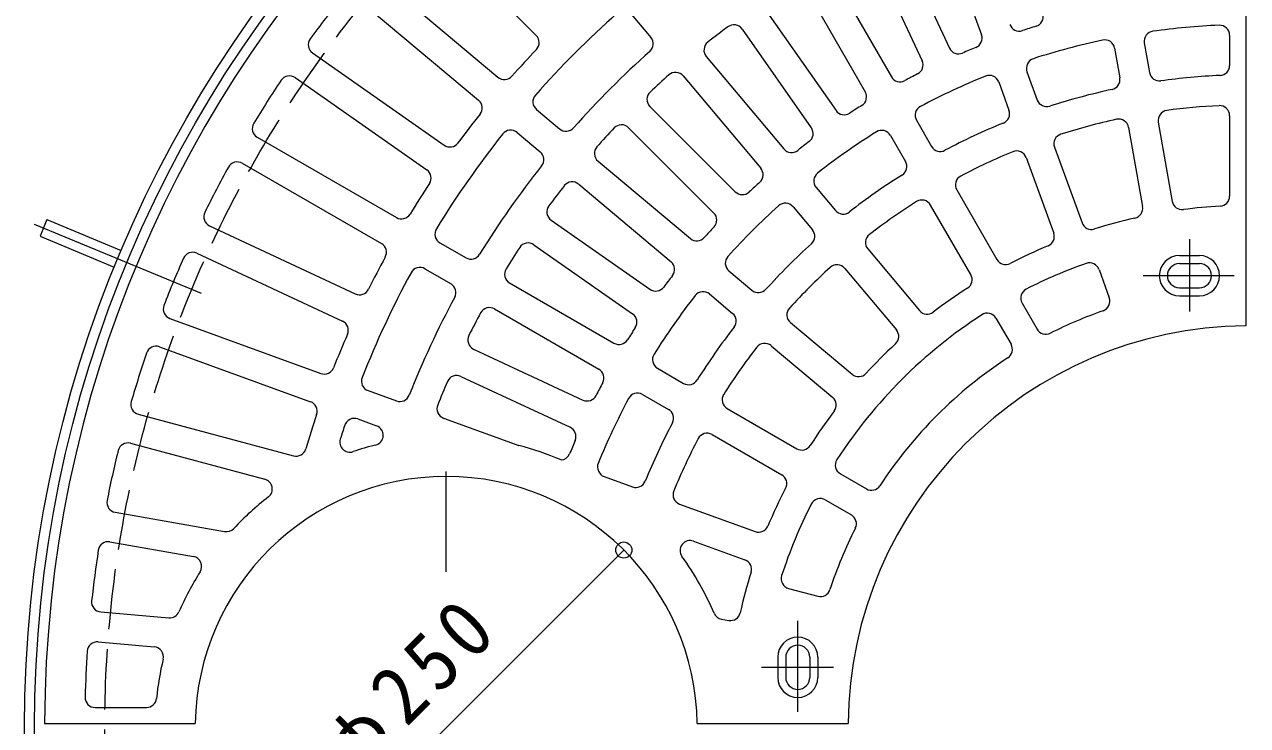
# Model space of a CAD drawing. Units: millimetres at full size, sheet at 1:10; details may follow other scales. Extents: x -1674 to 1760, y -1368 to 1200.
# Drawn here: x -1486 to -877, y 506 to 855 of the extents above; entities that cross this region are included whole.
import ezdxf

# ---------------------------------------------------------------- set-up
doc = ezdxf.new("R2010")
doc.units = ezdxf.units.MM
doc.header["$LTSCALE"] = 10
doc.header["$PDMODE"] = 32
doc.header["$PDSIZE"] = 8
for name, pattern in [('CHAIN1', [8, 5, -1, 1, -1]), ('CHAIN2', [12, 9, -1, 1, -1]), ('DASHED3', [4, 3, -1])]:
    doc.linetypes.add(name, pattern=pattern)
for name, color, linetype, lineweight in [('0-1', 2, 'Continuous', 18), ('0-2', 3, 'Continuous', 18), ('0-4', 7, 'Continuous', 18)]:
    doc.layers.add(name, color=color, linetype=linetype, lineweight=lineweight)
doc.styles.add('ＭＳ ゴシック', font='')
doc.styles.get('ＭＳ ゴシック').set_extended_font_data('MS Gothic')

msp = doc.modelspace()

# ---------------------------------------------------------------- linework, layer by layer
at = {"layer": '0-1', "linetype": 'CHAIN2'}
msp.add_line((-1481.07, 755.95), (-1393.04, 719.49), dxfattribs=at)
at = {"layer": '0-1'}
for p, q in [((-1474.67, 758.17), (-1478.11, 749.86)), ((-1474.67, 758.17), (-1437.72, 742.87)), ((-1478.11, 749.86), (-1441.16, 734.55))]:
    msp.add_line(p, q, dxfattribs=at)
for radius in [610, 605]:
    msp.add_circle((-875.87, 505.27), radius, dxfattribs=at)
at = {"layer": '0-1', "linetype": 'DASHED3'}
msp.add_circle((-875.87, 505.27), 570, dxfattribs=at)
at = {"layer": '0-2'}
for p, q in [((-877.87, 1105.27), (-877.87, 705.26)), ((-1287.67, 906.46), (-1231.08, 849.88)), ((-1029.93, 906.61), (-1009.4, 850.2)), ((-1050.73, 898), (-1025.36, 843.59)), ((-1064.32, 891.66), (-1038.95, 837.25)), ((-1311.42, 880.54), (-1250.12, 829.1)), ((-1084.29, 881.26), (-1054.27, 829.28)), ((-1097.28, 873.76), (-1067.26, 821.77)), ((-1321.06, 869.04), (-1259.76, 817.61)), ((-1183.62, 860.37), (-1173.98, 848.87)), ((-1116.26, 861.67), (-1081.83, 812.49)), ((-1128.55, 853.06), (-1094.12, 803.89)), ((-885.87, 849.96), (-885.87, 834.94)), ((-1342.47, 841.15), (-1276.92, 795.25)), ((-943.13, 843.52), (-940.52, 828.73)), ((-928.36, 846.12), (-925.75, 831.34)), ((-1146.41, 839.36), (-1107.82, 793.37)), ((-1351.07, 828.86), (-1285.52, 782.96)), ((-1157.9, 829.72), (-1119.31, 783.73)), ((-986.75, 831.83), (-981.61, 817.72)), ((-1000.84, 826.7), (-995.71, 812.59)), ((-1230.96, 813.03), (-1219.47, 803.38)), ((-1174.5, 814.51), (-1132.05, 772.06)), ((-885.87, 809.92), (-885.87, 769.86)), ((-1185.1, 803.9), (-1142.65, 761.45)), ((-1041.76, 807.61), (-1034.26, 794.61)), ((-936.18, 804.09), (-929.23, 764.66)), ((-921.41, 806.7), (-914.45, 767.27)), ((-1369.97, 799.2), (-1300.67, 759.19)), ((-1240.61, 801.53), (-1229.11, 791.89)), ((-1054.75, 800.11), (-1047.25, 787.11)), ((-973.05, 794.21), (-959.36, 756.59)), ((-1377.47, 786.21), (-1308.17, 746.2)), ((-1200.31, 787.3), (-1154.33, 748.72)), ((-987.15, 789.08), (-973.46, 751.46)), ((-1209.95, 775.81), (-1163.97, 737.23)), ((-1091.74, 774.21), (-1082.09, 762.71)), ((-1021.75, 772.95), (-1001.73, 738.27)), ((-1103.23, 764.57), (-1093.58, 753.07)), ((-1014.72, 730.77), (-1034.74, 765.44)), ((-1223.66, 757.95), (-1174.48, 723.52)), ((-1393.71, 755.02), (-1321.18, 721.2)), ((-1279.01, 746.69), (-1266.01, 739.18)), ((-1232.26, 745.66), (-1183.09, 711.23)), ((-1066.01, 743.55), (-1040.28, 712.88)), ((-1400.04, 741.42), (-1327.52, 707.6)), ((-910.87, 740.26), (-900.87, 740.26)), ((-1286.51, 733.69), (-1273.51, 726.19)), ((-1135.16, 732.64), (-1123.66, 722.99)), ((-1077.5, 733.9), (-1051.77, 703.23)), ((-950.9, 733.35), (-945.77, 719.25)), ((-910.87, 736.26), (-900.87, 736.26)), ((-1244.35, 726.68), (-1192.37, 696.66)), ((-1144.8, 721.15), (-1133.31, 711.5)), ((-910.87, 724.26), (-900.87, 724.26)), ((-910.87, 720.26), (-900.87, 720.26)), ((-1251.85, 713.69), (-1199.87, 683.67)), ((-989.21, 716.59), (-981.7, 703.58)), ((-1413.5, 708.94), (-1338.3, 681.57)), ((-1104.5, 706.91), (-1073.83, 681.17)), ((-1002.2, 709.09), (-994.69, 696.08)), ((-1418.63, 694.84), (-1343.44, 667.47)), ((-1114.14, 695.41), (-1083.47, 669.68)), ((-1262.25, 693.72), (-1207.84, 668.35)), ((-1170.7, 684.16), (-1157.7, 676.65)), ((-1268.59, 680.12), (-1214.18, 654.76)), ((-1314.81, 673.01), (-1300.7, 667.88)), ((-1178.2, 671.16), (-1165.2, 663.66)), ((-1136.04, 664.14), (-1101.36, 644.12)), ((-1429.21, 661.3), (-1351.91, 640.59)), ((-1319.93, 658.92), (-1310.53, 655.49)), ((-1277.2, 659.33), (-1239.79, 645.71)), ((-1433.09, 646.81), (-1366.18, 628.88)), ((-1143.54, 651.15), (-1108.86, 631.13)), ((-1197.29, 630.24), (-1183.18, 625.11)), ((-1079.68, 631.61), (-1066.67, 624.09)), ((-1159.67, 616.55), (-1122.05, 602.86)), ((-1087.18, 618.61), (-1074.18, 611.1)), ((-1440.7, 612.48), (-1386.23, 602.88)), ((-1443.3, 597.71), (-1401.77, 590.39)), ((-1152.76, 598.07), (-1127.18, 588.76)), ((-1105.44, 574.55), (-1090.93, 570.66)), ((-1447.89, 562.85), (-1413.96, 559.88)), ((-1138.79, 559.25), (-1135.25, 558.62)), ((-1449.2, 547.9), (-1421.25, 545.46)), ((-1110.86, 540.27), (-1110.86, 530.27)), ((-1106.86, 540.27), (-1106.86, 530.27)), ((-1094.86, 540.27), (-1094.86, 530.27)), ((-1090.86, 540.27), (-1090.86, 530.27)), ((-1450.67, 515.27), (-1425.12, 515.27)), ((-1475.87, 507.27), (-1400.85, 507.27)), ((-1150.89, 507.27), (-1075.86, 507.27))]:
    msp.add_line(p, q, dxfattribs=at)
at = {"layer": '0-2', "linetype": 'CHAIN1'}
for p, q in [((-905.87, 748.4), (-905.87, 712.47)), ((-883.67, 730.26), (-928.97, 730.26)), ((-1275.87, 582.82), (-1275.87, 639.99)), ((-1100.86, 513.07), (-1100.86, 558.36)), ((-1119, 535.27), (-1083.07, 535.27))]:
    msp.add_line(p, q, dxfattribs=at)
at = {"layer": '0-2'}
for centre, radius, start, end in [((-875.87, 505.27), 600, 90.19098, 179.80899), ((-875.87, 505.27), 580, 141.24565, 143.75435), ((-875.87, 505.28), 475, 131.52402, 138.47601), ((-983.66, 859.24), 5, 286.93634, 14.99983), ((-875.87, 505.28), 435, 126.66583, 128.33421), ((-1132.65, 850.19), 5, 34.99983, 126.66812), ((-990.6, 857.05), 5, 200.00049, 288.06456), ((-875.87, 505.28), 365, 106.93607, 108.06396), ((-875.87, 505.28), 350, 92.49117, 97.92355), ((-890.87, 849.96), 5, 0, 92.49042), ((-1339.6, 845.24), 5, 143.75513, 234.99983), ((-1234.62, 846.34), 5, 316.44641, 44.99973), ((-1177.81, 845.66), 5, 311.57224, 39.99883), ((-1142.58, 842.57), 5, 128.33681, 220.00049), ((-1014.09, 848.49), 5, 291.93671, 20.00015), ((-875.87, 505.28), 350, 102.07642, 107.92355), ((-948.05, 842.65), 5, 9.99883, 102.07407), ((-923.43, 846.99), 5, 97.92506, 190.00148), ((-875.87, 505.28), 490, 136.44701, 138.55299), ((-875.87, 505.28), 450, 131.57434, 138.42577), ((-1020.82, 845.71), 5, 204.99973, 293.06215), ((-875.87, 505.28), 365, 111.93608, 113.06401), ((-1043.48, 835.14), 5, 296.93634, 24.99983), ((-982.05, 833.54), 5, 107.92506, 200.00148), ((-890.87, 834.94), 5, 272.60411, 0), ((-1353.94, 824.76), 5, 54.99973, 146.24744), ((-1246.91, 832.93), 5, 230.00049, 318.55144), ((-875.87, 505.28), 435, 131.66582, 133.3342), ((-1161.73, 826.5), 5, 40.00015, 131.66739), ((-1049.94, 831.78), 5, 210.00049, 298.06456), ((-875.87, 505.28), 365, 116.93607, 118.06396), ((-875.87, 505.28), 350, 112.07642, 117.92355), ((-1005.54, 824.99), 5, 19.99883, 112.07407), ((-945.45, 827.86), 5, 282.16968, 9.99883), ((-920.83, 832.21), 5, 190.00049, 277.82683), ((-875.87, 505.28), 325, 92.60449, 97.82916), ((-875.87, 505.27), 580, 146.24567, 148.75436), ((-875.87, 505.28), 325, 102.17093, 107.82916), ((-1262.98, 813.78), 5, 321.44655, 50.00015), ((-1227.75, 816.86), 5, 138.47627, 230.00049), ((-1170.96, 818.04), 5, 133.33475, 224.99983), ((-1071.59, 819.28), 5, 301.93671, 30.00015), ((-976.91, 819.43), 5, 200.00049, 287.82683), ((-875.87, 505.27), 490, 141.44705, 143.55301), ((-1077.74, 815.36), 5, 214.99973, 303.06215), ((-875.87, 505.28), 365, 121.93608, 123.06401), ((-1037.43, 810.11), 5, 117.92506, 210.00148), ((-1000.41, 810.88), 5, 292.16968, 19.99883), ((-916.48, 807.57), 5, 97.65225, 190.00049), ((-875.87, 505.28), 310, 92.81813, 97.65114), ((-890.87, 809.92), 5, 0, 92.81732), ((-1367.47, 803.53), 5, 148.75436, 240.00049), ((-1216.26, 807.21), 5, 230.00049, 318.42422), ((-875.87, 505.28), 435, 136.66583, 138.33421), ((-1188.64, 800.37), 5, 44.99983, 136.66812), ((-1098.21, 801.02), 5, 306.93634, 34.99983), ((-875.87, 505.28), 325, 112.17093, 117.82916), ((-875.87, 505.28), 310, 102.34897, 107.65114), ((-941.1, 803.23), 5, 10.00015, 102.34877), ((-875.87, 505.27), 475, 141.52402, 148.47601), ((-1243.82, 797.7), 5, 49.99883, 141.5242), ((-875.87, 505.28), 350, 122.07642, 127.92355), ((-1059.09, 797.61), 5, 29.99883, 122.07407), ((-968.36, 795.92), 5, 107.65225, 200.00049), ((-1274.05, 799.34), 5, 234.99983, 323.55391), ((-1232.32, 788.06), 5, 321.57224, 49.99883), ((-1197.1, 791.13), 5, 138.33681, 230.00049), ((-1103.99, 796.59), 5, 220.00049, 308.06456), ((-875.87, 505.28), 365, 126.93607, 128.06396), ((-1029.93, 797.11), 5, 210.00049, 297.82683), ((-875.87, 505.28), 310, 112.34897, 117.65114), ((-991.85, 787.37), 5, 20.00015, 112.34877), ((-1379.97, 781.88), 5, 60.00015, 151.24323), ((-1051.58, 784.61), 5, 302.16968, 29.99883), ((-875.87, 505.27), 580, 151.24565, 153.75435), ((-1288.39, 778.86), 5, 326.44641, 54.99973), ((-875.87, 505.27), 450, 141.57434, 148.42577), ((-1123.14, 780.52), 5, 311.93671, 40.00015), ((-1087.91, 777.43), 5, 127.92506, 220.00148), ((-875.87, 505.28), 325, 122.17093, 127.82916), ((-1017.42, 775.45), 5, 117.65225, 210.00049), ((-875.87, 505.27), 490, 146.44701, 148.55299), ((-875.87, 505.27), 435, 141.66582, 143.3342), ((-1213.17, 771.98), 5, 50.00015, 141.66739), ((-875.87, 505.28), 365, 131.93608, 133.06401), ((-1128.51, 775.6), 5, 224.99973, 313.06215), ((-1039.07, 762.94), 5, 30.00015, 122.34877), ((-909.53, 768.14), 5, 190.00049, 277.29721), ((-890.87, 769.86), 5, 273.24376, 0), ((-1391.59, 759.55), 5, 153.75513, 244.99983), ((-1220.79, 762.05), 5, 143.33475, 234.99983), ((-1146.19, 757.92), 5, 316.93634, 44.99983), ((-875.87, 505.28), 350, 132.07642, 137.92355), ((-1107.06, 761.35), 5, 39.99883, 132.07407), ((-1078.26, 765.93), 5, 220.00049, 307.82683), ((-875.87, 505.28), 310, 122.34897, 127.65114), ((-934.15, 763.8), 5, 282.70567, 10.00015), ((-875.87, 505.28), 260, 93.24394, 97.29625), ((-1298.17, 763.52), 5, 240.00049, 328.55144), ((-954.66, 758.3), 5, 200.00049, 287.29721), ((-875.87, 505.28), 260, 102.70367, 107.29625), ((-1276.51, 751.02), 5, 148.47627, 240.00049), ((-1151.11, 752.55), 5, 230.00049, 318.06456), ((-875.87, 505.28), 365, 136.93607, 138.06396), ((-1097.42, 749.85), 5, 312.16968, 39.99883), ((-1062.18, 746.76), 5, 127.65225, 220.00049), ((-978.15, 749.75), 5, 292.70567, 20.00015), ((-1310.67, 741.87), 5, 331.44655, 60.00015), ((-875.87, 505.27), 435, 146.66583, 148.33421), ((-1235.13, 741.57), 5, 54.99983, 146.66812), ((-875.87, 505.28), 325, 132.17093, 137.82916), ((-875.87, 505.28), 260, 112.70367, 117.29625), ((-875.87, 505.27), 580, 156.24567, 158.75436), ((-1402.16, 736.89), 5, 64.99973, 156.24744), ((-875.87, 505.27), 490, 151.44705, 153.55301), ((-1263.51, 743.51), 5, 240.00049, 328.42422), ((-1167.18, 733.39), 5, 321.93671, 50.00015), ((-1131.95, 736.47), 5, 137.92506, 230.00148), ((-997.4, 740.77), 5, 210.00049, 297.29721), ((-910.87, 730.26), 10, 90, 270), ((-900.87, 730.26), 10, 270, 90), ((-875.87, 505.27), 475, 151.52402, 158.47601), ((-1289.01, 729.36), 5, 59.99883, 151.5242), ((-1241.85, 731.01), 5, 148.33681, 240.00049), ((-875.87, 505.28), 310, 132.34897, 137.65114), ((-1081.33, 730.69), 5, 40.00015, 132.34877), ((-1019.05, 728.27), 5, 302.70567, 30.00015), ((-875.87, 505.27), 245, 109.40308, 117.01381), ((-955.6, 731.64), 5, 19.99814, 109.40366), ((-910.87, 730.26), 6, 90, 270), ((-900.87, 730.26), 6, 270, 90), ((-1276.01, 721.86), 5, 331.57224, 59.99883), ((-875.87, 505.27), 365, 141.93608, 143.06401), ((-1319.07, 725.73), 5, 244.99983, 333.55391), ((-875.87, 505.27), 450, 151.57434, 158.42577), ((-1171.62, 727.62), 5, 234.99973, 323.06215), ((-875.87, 505.27), 350, 142.07642, 147.92355), ((-1148.02, 717.32), 5, 49.99883, 142.07407), ((-1120.45, 726.82), 5, 230.00049, 317.82683), ((-875.87, 505.28), 260, 122.70367, 127.29625), ((-984.88, 719.09), 5, 117.01192, 210.00264), ((-950.47, 717.54), 5, 289.36508, 19.99718), ((-1411.79, 713.63), 5, 158.75436, 250.00049), ((-1254.35, 709.36), 5, 60.00015, 151.66739), ((-1101.28, 710.74), 5, 137.65225, 230.00049), ((-1036.45, 716.09), 5, 220.00049, 307.29721), ((-875.87, 505.27), 220, 109.36333, 116.81451), ((-1329.63, 703.07), 5, 336.44641, 64.99973), ((-875.87, 505.27), 435, 151.66582, 153.3342), ((-1185.95, 707.14), 5, 326.93634, 54.99983), ((-1136.52, 707.67), 5, 322.16968, 49.99883), ((-875.87, 505.27), 245, 122.98509, 147.0139), ((-1006.53, 706.59), 5, 30.00122, 122.98459), ((-875.87, 505.27), 490, 156.44701, 158.55299), ((-1260.14, 698.25), 5, 153.33475, 244.99983), ((-875.87, 505.27), 365, 146.93607, 148.06396), ((-875.87, 505.27), 325, 142.17093, 147.82916), ((-875.87, 505.27), 200, 90.57295, 179.42697), ((-1055.6, 700.02), 5, 312.70567, 40.00015), ((-977.37, 706.08), 5, 210.00122, 296.8139), ((-1420.34, 690.14), 5, 70.00015, 161.24323), ((-1189.87, 700.99), 5, 240.00049, 328.06456), ((-875.87, 505.27), 310, 142.34897, 147.65114), ((-1117.35, 691.59), 5, 50.00015, 142.34877), ((-875.87, 505.28), 260, 132.70367, 137.29625), ((-999.02, 693.58), 5, 303.18381, 30.00122), ((-875.87, 505.27), 580, 161.24565, 163.75435), ((-1168.2, 688.49), 5, 147.92506, 240.00148), ((-875.87, 505.27), 220, 123.18427, 146.81467), ((-1336.6, 686.27), 5, 250.00049, 338.55144), ((-1202.37, 679.34), 5, 331.93671, 60.00015), ((-1313.1, 677.71), 5, 158.47627, 250.00049), ((-875.87, 505.27), 435, 156.66583, 158.33421), ((-1270.7, 675.59), 5, 64.99983, 156.66812), ((-875.87, 505.27), 365, 151.93608, 153.06401), ((-1155.2, 680.98), 5, 240.00049, 327.82683), ((-1070.61, 685), 5, 230.00049, 317.29721), ((-1298.99, 672.58), 5, 250.00049, 338.42422), ((-1205.73, 672.88), 5, 244.99973, 333.06215), ((-1180.7, 666.83), 5, 59.99883, 152.07407), ((-1133.54, 668.47), 5, 147.65225, 240.00049), ((-1427.91, 666.13), 5, 163.75513, 254.99983), ((-1345.15, 662.77), 5, 341.44655, 70.00015), ((-1275.49, 664.03), 5, 158.33681, 250.00049), ((-875.87, 505.27), 350, 152.07642, 157.92355), ((-1086.68, 665.85), 5, 322.70567, 50.00015), ((-875.87, 505.27), 490, 161.44705, 163.55301), ((-1321.65, 654.22), 5, 69.99883, 161.5242), ((-1167.7, 659.33), 5, 332.16968, 59.99883), ((-875.87, 505.27), 260, 142.70367, 147.29625), ((-875.87, 505.27), 475, 161.52402, 162.40016), ((-1312.24, 650.79), 5, 284.03246, 69.99834), ((-1216.3, 650.22), 5, 336.93634, 64.99983), ((-875.87, 505.27), 325, 152.17093, 157.82916), ((-1146.04, 646.82), 5, 60.00015, 152.34877), ((-1434.38, 641.98), 5, 74.99973, 166.24744), ((-1323.87, 647.38), 5, 162.40063, 288.66296), ((-1275.87, 505.27), 145, 104.03267, 108.66293), ((-1275.87, 505.27), 145, 66.7654, 75.59268), ((-875.87, 505.27), 365, 156.93607, 158.06396), ((-875.87, 505.27), 310, 152.34897, 157.65114), ((-1098.86, 648.45), 5, 240.00049, 327.29721), ((-875.87, 505.27), 580, 166.24567, 168.75436), ((-1350.62, 645.42), 5, 254.99983, 343.55391), ((-1219.08, 643.49), 5, 274.75975, 338.06456), ((-1195.58, 634.94), 5, 157.92506, 250.00148), ((-1077.18, 635.94), 5, 147.01385, 240.0002), ((-1275.87, 505.27), 125, 0.91687, 179.08313), ((-1367.47, 624.05), 5, 307.63783, 75.00015), ((-1181.47, 629.81), 5, 250.00049, 337.82683), ((-1111.36, 626.8), 5, 332.70567, 60.00015), ((-1157.96, 621.25), 5, 157.65225, 250.00049), ((-875.87, 505.27), 260, 152.70367, 157.29625), ((-1064.17, 628.42), 5, 240.0002, 326.81226), ((-1439.83, 617.4), 5, 168.75436, 260.00049), ((-1275.87, 505.27), 145, 127.63792, 136.87991), ((-875.87, 505.27), 245, 152.98529, 162.01414), ((-1089.68, 614.28), 5, 59.99982, 152.98425), ((-1076.68, 606.77), 5, 333.18231, 59.99982), ((-1385.36, 607.8), 5, 260.00003, 316.88023), ((-1120.34, 607.55), 5, 250.00049, 337.29721), ((-875.87, 505.27), 220, 153.18459, 161.81483), ((-1444.17, 592.79), 5, 80.00049, 171.24521), ((-1154.47, 593.37), 5, 69.99968, 215.96768), ((-875.87, 505.27), 580, 171.24564, 173.7543), ((-1402.64, 585.46), 5, 327.6828, 79.99979), ((-1275.87, 505.27), 145, 23.12027, 35.96719), ((-1128.89, 584.06), 5, 342.70567, 70.00015), ((-1275.87, 505.27), 145, 147.68317, 156.59386), ((-875.87, 505.27), 260, 162.70367, 167.29625), ((-1104.14, 579.38), 5, 162.01393, 254.99983), ((-1089.63, 575.49), 5, 254.99983, 341.81731), ((-1447.46, 567.83), 5, 173.75354, 265.00014), ((-1413.53, 564.86), 5, 265.00014, 336.59396), ((-1137.92, 564.17), 5, 203.11993, 259.99908), ((-1134.38, 563.55), 5, 260.00049, 347.29721), ((-1100.86, 540.27), 10, 0, 180), ((-875.87, 505.27), 580, 176.24561, 178.50519), ((-1449.64, 542.92), 5, 85.00014, 176.24437), ((-1421.68, 540.48), 5, 346.42577, 85.00026), ((-1100.86, 540.27), 6, 0, 180), ((-1275.87, 505.27), 145, 166.42615, 174.26082), ((-1100.86, 530.27), 10, 180, 0), ((-1100.86, 530.27), 6, 180, 0), ((-1450.67, 520.27), 5, 178.50661, 269.99985), ((-1425.12, 520.27), 5, 270, 354.26024)]:
    msp.add_arc(centre, radius, start, end, dxfattribs=at)
at = {"layer": '0-4'}
msp.add_line((-1364.26, 416.88), (-1187.48, 593.66), dxfattribs=at)
msp.add_point((-1187.48, 593.66), dxfattribs=at)

# ---------------------------------------------------------------- texts
at = {"layer": '0-4', "color": 2, "insert": (-1314.88, 474.75), "char_height": 29.33, "attachment_point": 7, "rotation": 45, "style": 'ＭＳ ゴシック'}
msp.add_mtext('\\T1.21;\\W0.95;φ250', dxfattribs=at)

doc.saveas('drawing.dxf')
